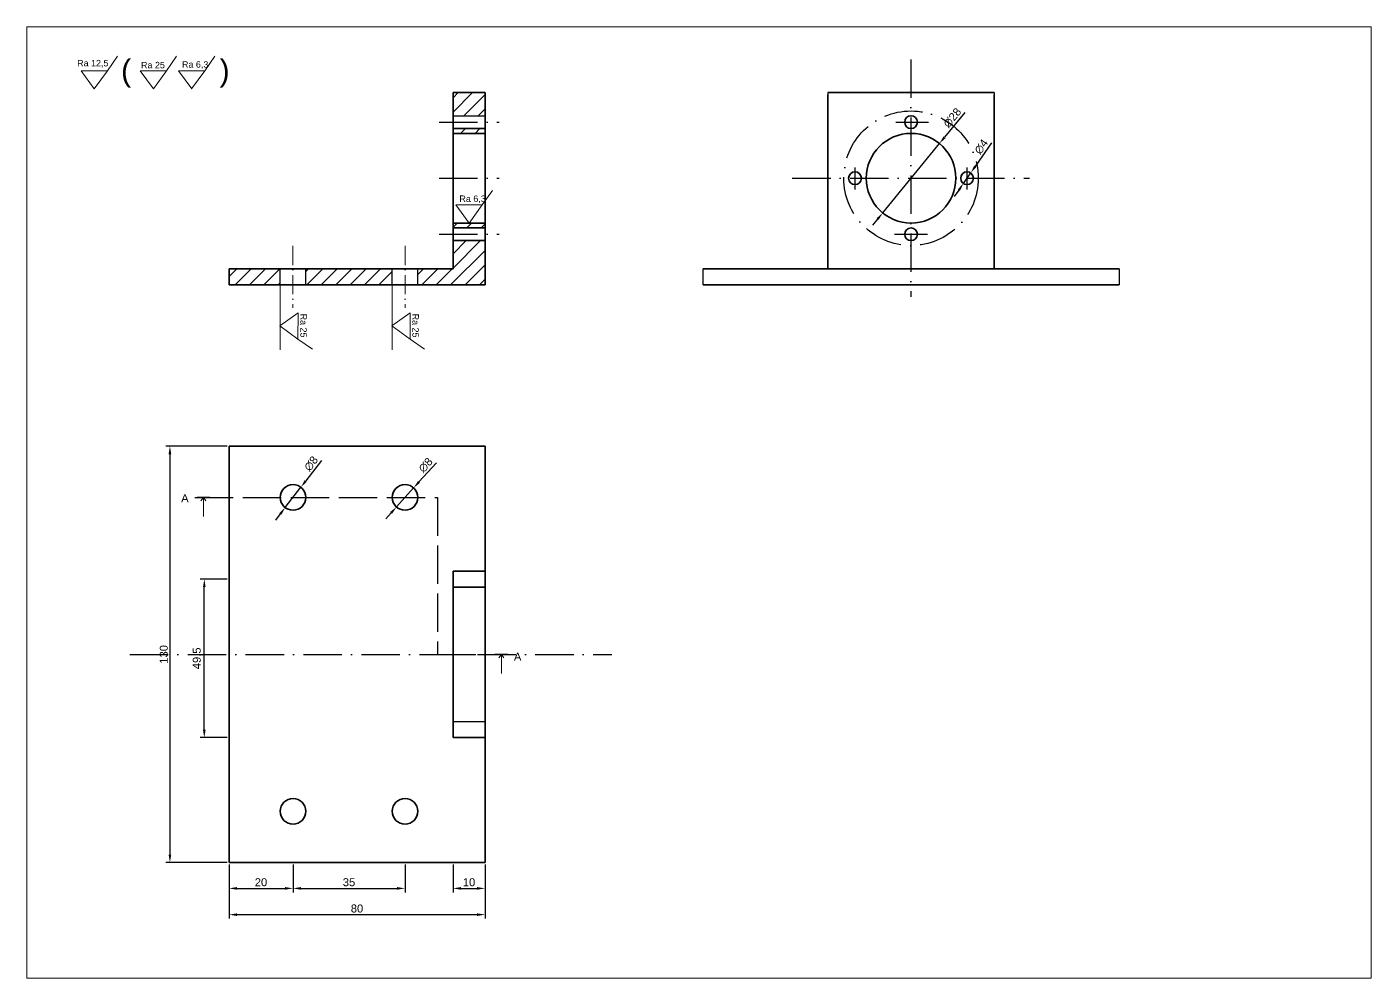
# Model space of a CAD drawing. Header units: millimetres. Extents: x -29 to 3384, y -388 to 1226.
# Drawn here: x 2142.2 to 2562.2, y 114 to 411 of the extents above; entities that cross this region are included whole.
import ezdxf

# ---------------------------------------------------------------- set-up
doc = ezdxf.new("R2010")
doc.units = ezdxf.units.MM
doc.linetypes.add('ACAD_ISO02W100', pattern=[15, 12, -3])
doc.linetypes.add('ACAD_ISO10W100', pattern=[18, 12, -3, 0, -3])
for name, color, linetype in [('konslola', 7, 'Continuous'), ('miary', 7, 'Continuous'), ('rama', 7, 'Continuous')]:
    doc.layers.add(name, color=color, linetype=linetype)
doc.styles.get("Standard").update_dxf_attribs({"font": 'arial.ttf'})
doc.dimstyles.new('ISO-25', dxfattribs={"dimtxt": 2.5, "dimasz": 2.5, "dimexe": 1.25, "dimexo": 0.625, "dimtad": 1, "dimtxsty": 'Standard', "dimcen": 2.5, "dimadec": 0, "dimazin": 0, "dimtfac": 1, "dimtmove": 0, "dimatfit": 3, "dimfxl": 1, "dimarcsym": 0})

# ---------------------------------------------------------------- blocks, each defined once
blk = doc.blocks.new('*D174')
at = {"color": 0, "lineweight": -2, "transparency": 16777216}
for p, q in [((2443.65, 374.73), (2438.58, 367.42)), ((2434.87, 362.08), (2437.15, 365.37)), ((2433.44, 360.03), (2432.02, 357.97))]:
    blk.add_line(p, q, dxfattribs=at)
at = {"color": 0, "transparency": 16777216}
for points in [[(2438.23, 367.66), (2438.92, 367.18), (2437.15, 365.37)], [(2433.1, 360.26), (2433.79, 359.79), (2434.87, 362.08)]]:
    blk.add_solid(points, dxfattribs=at)
at = {"layer": 'Defpoints', "color": 0, "transparency": 16777216}
for p in [(2434.87, 362.08), (2437.15, 365.37)]:
    blk.add_point(p, dxfattribs=at)
at = {"color": 0, "transparency": 16777216, "insert": (2440.44, 373.55), "char_height": 2.5, "attachment_point": 5, "rotation": 55.2316}
blk.add_mtext('∅4', dxfattribs=at)
blk = doc.blocks.new('*D175')
at = {"color": 0, "lineweight": -2, "transparency": 16777216}
for p, q in [((2435.34, 384.27), (2428.97, 376.49)), ((2409.64, 352.89), (2427.38, 374.55)), ((2408.05, 350.96), (2406.47, 349.03))]:
    blk.add_line(p, q, dxfattribs=at)
at = {"color": 0, "transparency": 16777216}
for points in [[(2428.64, 376.75), (2429.29, 376.22), (2427.38, 374.55)], [(2407.73, 351.22), (2408.38, 350.7), (2409.64, 352.89)]]:
    blk.add_solid(points, dxfattribs=at)
at = {"layer": 'Defpoints', "color": 0, "transparency": 16777216}
for p in [(2427.38, 374.55), (2409.64, 352.89)]:
    blk.add_point(p, dxfattribs=at)
at = {"color": 0, "transparency": 16777216, "insert": (2431.42, 382.59), "char_height": 2.5, "attachment_point": 5, "rotation": 50.675}
blk.add_mtext('∅28', dxfattribs=at)
blk = doc.blocks.new('*D176')
at = {"color": 0, "lineweight": -2, "transparency": 16777216}
for p, q in [((2270.19, 274.9), (2264.75, 268.87)), ((2257.72, 261.07), (2263.08, 267.02)), ((2256.05, 259.22), (2254.38, 257.36))]:
    blk.add_line(p, q, dxfattribs=at)
at = {"color": 0, "transparency": 16777216}
for points in [[(2264.44, 269.15), (2265.06, 268.59), (2263.08, 267.02)], [(2255.74, 259.49), (2256.36, 258.94), (2257.72, 261.07)]]:
    blk.add_solid(points, dxfattribs=at)
at = {"layer": 'Defpoints', "color": 0, "transparency": 16777216}
for p in [(2263.08, 267.02), (2257.72, 261.07)]:
    blk.add_point(p, dxfattribs=at)
at = {"color": 0, "transparency": 16777216, "insert": (2266.84, 274.13), "char_height": 2.5, "attachment_point": 5, "rotation": 47.9687}
blk.add_mtext('∅8', dxfattribs=at)
blk = doc.blocks.new('*D177')
at = {"color": 0, "lineweight": -2, "transparency": 16777216}
for p, q in [((2234.33, 275.61), (2229.37, 269.19)), ((2222.96, 260.88), (2227.85, 267.21)), ((2221.43, 258.9), (2219.9, 256.92))]:
    blk.add_line(p, q, dxfattribs=at)
at = {"color": 0, "transparency": 16777216}
for points in [[(2229.04, 269.44), (2229.7, 268.94), (2227.85, 267.21)], [(2221.1, 259.15), (2221.76, 258.64), (2222.96, 260.88)]]:
    blk.add_solid(points, dxfattribs=at)
at = {"layer": 'Defpoints', "color": 0, "transparency": 16777216}
for p in [(2227.85, 267.21), (2222.96, 260.88)]:
    blk.add_point(p, dxfattribs=at)
at = {"color": 0, "transparency": 16777216, "insert": (2231.06, 274.6), "char_height": 2.5, "attachment_point": 5, "rotation": 52.3416}
blk.add_mtext('∅8', dxfattribs=at)
blk = doc.blocks.new('*D178')
at = {"color": 0, "lineweight": -2, "transparency": 16777216}
for p, q in [((2205.4, 149.42), (2205.4, 140.72)), ((2225.4, 149.42), (2225.4, 140.72)), ((2207.9, 141.97), (2222.9, 141.97))]:
    blk.add_line(p, q, dxfattribs=at)
at = {"color": 0, "transparency": 16777216}
for points in [[(2207.9, 142.39), (2207.9, 141.56), (2205.4, 141.97)], [(2222.9, 142.39), (2222.9, 141.56), (2225.4, 141.97)]]:
    blk.add_solid(points, dxfattribs=at)
at = {"layer": 'Defpoints', "color": 0, "transparency": 16777216}
for p in [(2205.4, 150.04), (2225.4, 150.04), (2225.4, 141.97)]:
    blk.add_point(p, dxfattribs=at)
at = {"color": 0, "transparency": 16777216, "insert": (2215.4, 143.88), "char_height": 2.5, "attachment_point": 5}
blk.add_mtext('20', dxfattribs=at)
blk = doc.blocks.new('*D179')
at = {"color": 0, "lineweight": -2, "transparency": 16777216}
for p, q in [((2225.4, 149.42), (2225.4, 140.72)), ((2260.4, 149.42), (2260.4, 140.72)), ((2227.9, 141.97), (2257.9, 141.97))]:
    blk.add_line(p, q, dxfattribs=at)
at = {"color": 0, "transparency": 16777216}
for points in [[(2227.9, 142.39), (2227.9, 141.56), (2225.4, 141.97)], [(2257.9, 142.39), (2257.9, 141.56), (2260.4, 141.97)]]:
    blk.add_solid(points, dxfattribs=at)
at = {"layer": 'Defpoints', "color": 0, "transparency": 16777216}
for p in [(2225.4, 150.04), (2260.4, 150.04), (2260.4, 141.97)]:
    blk.add_point(p, dxfattribs=at)
at = {"color": 0, "transparency": 16777216, "insert": (2242.9, 143.88), "char_height": 2.5, "attachment_point": 5}
blk.add_mtext('35', dxfattribs=at)
blk = doc.blocks.new('*D180')
at = {"color": 0, "lineweight": -2, "transparency": 16777216}
for p, q in [((2205.4, 149.42), (2205.4, 132.53)), ((2285.4, 149.42), (2285.4, 132.53)), ((2207.9, 133.78), (2282.9, 133.78))]:
    blk.add_line(p, q, dxfattribs=at)
at = {"color": 0, "transparency": 16777216}
for points in [[(2207.9, 134.19), (2207.9, 133.36), (2205.4, 133.78)], [(2282.9, 134.19), (2282.9, 133.36), (2285.4, 133.78)]]:
    blk.add_solid(points, dxfattribs=at)
at = {"layer": 'Defpoints', "color": 0, "transparency": 16777216}
for p in [(2205.4, 150.04), (2285.4, 150.04), (2285.4, 133.78)]:
    blk.add_point(p, dxfattribs=at)
at = {"color": 0, "transparency": 16777216, "insert": (2245.4, 135.68), "char_height": 2.5, "attachment_point": 5}
blk.add_mtext('80', dxfattribs=at)
blk = doc.blocks.new('*D181')
at = {"color": 0, "lineweight": -2, "transparency": 16777216}
for p, q in [((2204.78, 280.04), (2185.69, 280.04)), ((2186.94, 277.54), (2186.94, 152.54)), ((2204.78, 150.04), (2185.69, 150.04))]:
    blk.add_line(p, q, dxfattribs=at)
at = {"color": 0, "transparency": 16777216}
for points in [[(2186.52, 277.54), (2187.35, 277.54), (2186.94, 280.04)], [(2186.52, 152.54), (2187.35, 152.54), (2186.94, 150.04)]]:
    blk.add_solid(points, dxfattribs=at)
at = {"layer": 'Defpoints', "color": 0, "transparency": 16777216}
for p in [(2205.4, 280.04), (2186.94, 150.04), (2205.4, 150.04)]:
    blk.add_point(p, dxfattribs=at)
at = {"color": 0, "transparency": 16777216, "insert": (2185.03, 215.04), "char_height": 2.5, "attachment_point": 5, "rotation": 90}
blk.add_mtext('130', dxfattribs=at)
blk = doc.blocks.new('*D182')
at = {"color": 0, "lineweight": -2, "transparency": 16777216}
for p, q in [((2275.4, 149.42), (2275.4, 140.72)), ((2285.4, 149.42), (2285.4, 140.72)), ((2277.9, 141.97), (2282.9, 141.97))]:
    blk.add_line(p, q, dxfattribs=at)
at = {"color": 0, "transparency": 16777216}
for points in [[(2277.9, 142.39), (2277.9, 141.56), (2275.4, 141.97)], [(2282.9, 142.39), (2282.9, 141.56), (2285.4, 141.97)]]:
    blk.add_solid(points, dxfattribs=at)
at = {"layer": 'Defpoints', "color": 0, "transparency": 16777216}
for p in [(2275.4, 150.04), (2285.4, 150.04), (2285.4, 141.97)]:
    blk.add_point(p, dxfattribs=at)
at = {"color": 0, "transparency": 16777216, "insert": (2280.4, 143.88), "char_height": 2.5, "attachment_point": 5}
blk.add_mtext('10', dxfattribs=at)
blk = doc.blocks.new('*D183')
at = {"color": 0, "lineweight": -2, "transparency": 16777216}
for p, q in [((2204.78, 238.54), (2196.43, 238.54)), ((2197.68, 191.54), (2197.68, 236.04)), ((2204.78, 189.04), (2196.43, 189.04))]:
    blk.add_line(p, q, dxfattribs=at)
at = {"color": 0, "transparency": 16777216}
for points in [[(2197.26, 236.04), (2198.09, 236.04), (2197.68, 238.54)], [(2197.26, 191.54), (2198.09, 191.54), (2197.68, 189.04)]]:
    blk.add_solid(points, dxfattribs=at)
at = {"layer": 'Defpoints', "color": 0, "transparency": 16777216}
for p in [(2197.68, 238.54), (2205.4, 238.54), (2205.4, 189.04)]:
    blk.add_point(p, dxfattribs=at)
at = {"color": 0, "transparency": 16777216, "insert": (2195.55, 213.79), "char_height": 2.5, "attachment_point": 5, "rotation": 90}
blk.add_mtext('49,5', dxfattribs=at)

msp = doc.modelspace()

# ---------------------------------------------------------------- hatches: boundary and pattern name
h = msp.add_hatch()
h.set_pattern_fill('ANSI31', color=256)
h.set_pattern_definition([(45, (-122.0297, -172.1453), (-2.245064, 2.245064), [])])
h.paths.add_polyline_path([(2285.40225, 383.2237), (2285.40225, 390.43191), (2275.40225, 390.43191), (2275.40225, 383.2237)])
h.paths.add_polyline_path([(2285.40225, 377.7237), (2285.40225, 379.2237), (2275.40225, 379.2237), (2275.40225, 377.7237)])
h.paths.add_polyline_path([(2285.40225, 348.2237), (2285.40225, 349.7237), (2275.40225, 349.7237), (2275.40225, 348.2237)])
h = msp.add_hatch()
h.set_pattern_fill('ANSI31', color=256)
h.paths.add_polyline_path([(2221.40225, 330.43191), (2221.40225, 335.43191), (2205.40225, 335.43191), (2205.40225, 330.43191)])
h.paths.add_polyline_path([(2256.40225, 330.43191), (2256.40225, 335.43191), (2229.40225, 335.43191), (2229.40225, 330.43191)])
h.paths.add_polyline_path([(2285.40225, 344.2237), (2275.40225, 344.2237), (2275.40225, 335.43191), (2264.40225, 335.43191), (2264.40225, 330.43191), (2285.40225, 330.43191)])

# ---------------------------------------------------------------- linework, layer by layer
at = {"linetype": 'ACAD_ISO10W100'}
for p, q in [((2418.47591, 400.8075), (2418.47591, 326.6399)), ((2271.01648, 381.2237), (2289.78801, 381.2237)), ((2413.71863, 381.2237), (2423.99093, 381.2237)), ((2401.01047, 360.24401), (2401.01047, 367.01883)), ((2436.01047, 360.24401), (2436.01047, 367.01883)), ((2271.01648, 363.7237), (2289.78801, 363.7237)), ((2381.3921, 363.7237), (2455.55971, 363.7237)), ((2271.01648, 346.2237), (2289.78801, 346.2237)), ((2413.37431, 346.2237), (2423.64662, 346.2237)), ((2174.40199, 215.04407), (2324.97991, 215.04407))]:
    msp.add_line(p, q, dxfattribs=at)
at = {"lineweight": 35}
for p, q in [((2275.40225, 390.43191), (2275.40225, 335.43191)), ((2275.40225, 390.43191), (2285.40225, 390.43191)), ((2285.40225, 390.43191), (2285.40225, 330.43191)), ((2418.51047, 390.43191), (2392.51047, 390.43191)), ((2392.51047, 363.7237), (2392.51047, 389.7237)), ((2418.51047, 390.43191), (2444.51047, 390.43191)), ((2444.51047, 389.7237), (2444.51047, 363.7237)), ((2275.40225, 379.2237), (2285.40225, 379.2237)), ((2275.40225, 377.7237), (2285.40225, 377.7237)), ((2392.51047, 363.7237), (2392.51047, 335.43191)), ((2444.51047, 363.7237), (2444.51047, 335.43191)), ((2275.40225, 349.7237), (2285.40225, 349.7237)), ((2275.40225, 348.2237), (2285.40225, 348.2237)), ((2275.40225, 344.2237), (2285.40225, 344.2237)), ((2205.40225, 330.43191), (2205.40225, 335.43191)), ((2205.40225, 335.43191), (2275.40225, 335.43191)), ((2353.51047, 335.43191), (2483.51047, 335.43191)), ((2285.40225, 330.43191), (2205.40225, 330.43191)), ((2353.51047, 330.43191), (2483.51047, 330.43191)), ((2285.40225, 280.04407), (2205.40225, 280.04407)), ((2205.40225, 280.04407), (2205.40225, 150.04407)), ((2285.40225, 215.04407), (2285.40225, 280.04407)), ((2285.40225, 241.04407), (2275.40225, 241.04407)), ((2275.40225, 241.04407), (2275.40225, 189.04407)), ((2285.40225, 189.04407), (2285.40225, 241.04407)), ((2275.40225, 236.04407), (2285.40225, 236.04407)), ((2285.40225, 150.04407), (2285.40225, 215.04407)), ((2275.40225, 189.04407), (2275.40225, 194.04407)), ((2275.40225, 189.04407), (2285.40225, 189.04407)), ((2205.40225, 150.04407), (2285.40225, 150.04407))]:
    msp.add_line(p, q, dxfattribs=at)
for p, q in [((2392.51047, 390.43191), (2392.51047, 389.7237)), ((2444.51047, 390.43191), (2444.51047, 389.7237)), ((2275.40225, 383.2237), (2285.40225, 383.2237)), ((2418.51047, 383.2237), (2418.51047, 383.2237)), ((2418.51047, 379.2237), (2418.51047, 379.2237)), ((2418.51047, 377.7237), (2418.51047, 377.7237)), ((2221.40225, 330.43191), (2221.40225, 335.43191)), ((2229.40225, 330.43191), (2229.40225, 335.43191)), ((2256.40225, 330.43191), (2256.40225, 335.43191)), ((2264.40225, 330.43191), (2264.40225, 335.43191)), ((2353.51047, 330.43191), (2353.51047, 335.43191)), ((2392.51047, 335.43191), (2444.51047, 335.43191)), ((2418.51047, 335.43191), (2418.51047, 335.43191)), ((2483.51047, 335.43191), (2483.51047, 330.43191)), ((2275.40225, 330.43191), (2285.40225, 330.43191)), ((2205.40225, 280.04407), (2205.40225, 264.04407)), ((2275.40225, 241.04407), (2275.40225, 236.04407)), ((2275.40225, 194.04407), (2285.40225, 194.04407)), ((2205.40225, 150.04407), (2205.40225, 166.04407))]:
    msp.add_line(p, q)
at = {"linetype": 'ACAD_ISO02W100'}
for p, q in [((2194.69777, 264.04407), (2270.52071, 264.04407)), ((2270.52071, 264.04407), (2270.52071, 215.04407)), ((2270.52071, 215.04407), (2292.49038, 215.04407))]:
    msp.add_line(p, q, dxfattribs=at)
at = {"linetype": 'ACAD_ISO10W100'}
msp.add_circle((2418.51047, 363.7237), 21, dxfattribs=at)
at = {"lineweight": 35}
for centre, radius in [((2418.51047, 381.2237), 2), ((2418.51047, 363.7237), 14), ((2401.01047, 363.7237), 2), ((2436.01047, 363.7237), 2), ((2418.51047, 346.2237), 2), ((2225.40225, 264.04407), 4), ((2260.40225, 264.04407), 4), ((2225.40225, 166.04407), 4), ((2260.40225, 166.04407), 4)]:
    msp.add_circle(centre, radius, dxfattribs=at)
at = {"layer": 'konslola', "lineweight": 18}
for p, q in [((2562.24908, 410.96376), (2142.24908, 410.96376)), ((2142.24908, 410.96376), (2142.24908, 113.96376)), ((2562.24908, 113.96376), (2562.24908, 410.96376)), ((2142.24908, 113.96376), (2562.24908, 113.96376))]:
    msp.add_line(p, q, dxfattribs=at)
at = {"layer": 'miary', "linetype": 'Continuous', "lineweight": 5}
for p, q in [((2167.38894, 397.29807), (2170.54556, 401.80619)), ((2185.88752, 397.29807), (2189.04414, 401.80619)), ((2185.88752, 397.29807), (2189.04414, 401.80619)), ((2197.84538, 397.29807), (2201.002, 401.80619)), ((2167.38894, 397.29807), (2159.18094, 397.29807)), ((2163.28494, 391.61432), (2159.18094, 397.29807)), ((2163.26236, 391.64559), (2167.38894, 397.29807)), ((2185.88752, 397.29807), (2177.67952, 397.29807)), ((2181.78352, 391.61432), (2177.67952, 397.29807)), ((2185.88752, 397.29807), (2177.67952, 397.29807)), ((2181.78352, 391.61432), (2177.67952, 397.29807)), ((2181.76095, 391.64559), (2185.88752, 397.29807)), ((2181.76095, 391.64559), (2185.88752, 397.29807)), ((2197.84538, 397.29807), (2189.63738, 397.29807)), ((2193.74138, 391.61432), (2189.63738, 397.29807)), ((2193.71881, 391.64559), (2197.84538, 397.29807)), ((2284.52882, 355.37618), (2287.68544, 359.88431)), ((2284.52882, 355.37618), (2276.32082, 355.37618)), ((2280.42482, 349.69244), (2276.32082, 355.37618)), ((2280.40225, 349.7237), (2284.52882, 355.37618)), ((2221.27981, 317.58331), (2226.97268, 321.67465)), ((2221.27981, 317.58331), (2226.97268, 321.67465)), ((2226.9544, 313.46667), (2226.97268, 321.67465)), ((2226.9544, 313.46667), (2226.97268, 321.67465)), ((2256.27981, 317.58331), (2261.97268, 321.67465)), ((2256.27981, 317.58331), (2261.97268, 321.67465)), ((2261.9544, 313.46667), (2261.97268, 321.67465)), ((2261.9544, 313.46667), (2261.97268, 321.67465)), ((2221.31112, 317.60581), (2226.9544, 313.46667)), ((2221.31112, 317.60581), (2226.9544, 313.46667)), ((2256.31112, 317.60581), (2261.9544, 313.46667)), ((2256.31112, 317.60581), (2261.9544, 313.46667)), ((2226.9544, 313.46667), (2231.45549, 310.30001)), ((2226.9544, 313.46667), (2231.45549, 310.30001)), ((2261.9544, 313.46667), (2266.45549, 310.30001)), ((2261.9544, 313.46667), (2266.45549, 310.30001))]:
    msp.add_line(p, q, dxfattribs=at)
at = {"layer": 'rama', "linetype": 'ACAD_ISO10W100', "lineweight": 18, "ltscale": 0.5}
for p, q in [((2225.31247, 342.5886), (2225.31247, 323.27522)), ((2260.41443, 342.5886), (2260.41443, 323.27522))]:
    msp.add_line(p, q, dxfattribs=at)
at = {"layer": 'rama', "linetype": 'Continuous', "lineweight": 18}
for p, q in [((2221.40225, 310.10449), (2221.40225, 330.43191)), ((2256.40225, 310.10449), (2256.40225, 330.43191)), ((2197.40492, 264.04407), (2196.63005, 262.93745)), ((2197.40492, 264.04407), (2197.40492, 258.04407)), ((2197.40492, 264.04407), (2198.17978, 262.93745)), ((2290.49038, 215.04407), (2289.71551, 213.93745)), ((2290.49038, 215.04407), (2290.49038, 209.04407)), ((2290.49038, 215.04407), (2290.49038, 209.04407)), ((2290.49038, 215.04407), (2291.26524, 213.93745))]:
    msp.add_line(p, q, dxfattribs=at)
at = {"layer": 'rama', "linetype": 'Continuous', "lineweight": 35}
for p, q in [((2195.40492, 264.04407), (2199.40492, 264.04407)), ((2292.49038, 215.04407), (2288.49038, 215.04407))]:
    msp.add_line(p, q, dxfattribs=at)

# ---------------------------------------------------------------- texts
at = {"layer": 'miary', "linetype": 'Continuous', "lineweight": 5, "attachment_point": 1}
for s, width, insert, char_height in [('{\\fArial|b0|i0|c238|p34;Ra 12,5}', 19.2734934, (2157.9449, 400.65646), 2.0014387), ('{\\fArial|b0|i0|c238|p34;(}', 37.6858285, (2171.67795, 400.80982), 6.8098276), ('{\\fArial|b0|i0|c238|p34;Ra 25}', 19.2734934, (2177.90647, 400.04494), 2.0014387), ('{\\fArial|b0|i0|c238|p34;Ra 6,3}', 19.2734934, (2190.70706, 400.243), 2.0014387), ('{\\fArial|b0|i0|c238|p34;Ra 6,3}', 19.2734934, (2277.3905, 358.32111), 2.0014387)]:
    msp.add_mtext_dynamic_manual_height_columns(s, width=width, gutter_width=33.18629, heights=[0], dxfattribs=dict(at, insert=insert, char_height=char_height))
at = {"layer": 'miary', "linetype": 'Continuous', "lineweight": 9, "insert": (2202.42911, 400.82787), "char_height": 6.8098276, "attachment_point": 1}
msp.add_mtext_dynamic_manual_height_columns('{\\fArial|b0|i0|c238|p34;)}', width=28.4760126, gutter_width=33.18629, heights=[0], dxfattribs=at)
at = {"layer": 'miary', "linetype": 'Continuous', "lineweight": 5, "char_height": 2.0014387, "attachment_point": 1, "rotation": 269.8724315}
for insert in [(2229.71904, 321.44158), (2264.71904, 321.44158)]:
    msp.add_mtext_dynamic_manual_height_columns('{\\fArial|b0|i0|c238|p34;Ra 25}', width=19.2734934, gutter_width=33.18629, heights=[0], dxfattribs=dict(at, insert=insert))
at = {"layer": 'rama', "linetype": 'Continuous', "lineweight": 18, "char_height": 2.5, "attachment_point": 1}
for insert in [(2190.46374, 269.20151), (2294.42411, 219.74332)]:
    msp.add_mtext_dynamic_manual_height_columns('{\\fArial|b0|i0|c238|p34;\\PA}', width=3.8741337, gutter_width=12.5, heights=[0], dxfattribs=dict(at, insert=insert))

# ---------------------------------------------------------------- dimensions: what is measured, and where the dimension line sits
for p1, p2, picture, middle in [((2409.63841, 352.89381), (2427.38253, 374.55359), '*D175', (2431.42043, 382.59332)), ((2222.95844, 260.8774), (2227.84606, 267.21074), '*D177', (2231.05509, 274.59565)), ((2257.7241, 261.07296), (2263.0804, 267.01519), '*D176', (2266.84317, 274.13392))]:
    dim = msp.add_diameter_dim_2p(p1=p1, p2=p2, dimstyle='ISO-25')
    dim.commit()
    dim.dimension.update_dxf_attribs({"geometry": picture, "text_midpoint": middle})
dim = msp.add_diameter_dim_2p(p1=(2434.86995, 362.08077), p2=(2437.15099, 365.36663), dimstyle='ISO-25')
dim.commit()
dim.dimension.update_dxf_attribs({"geometry": '*D174', "text_midpoint": (2442.05479, 372.43059), "dimtype": 163})
for base, p1, p2, picture, middle in [((2186.93618, 150.04407), (2205.40225, 280.04407), (2205.40225, 150.04407), '*D181', (2185.0339, 215.04407)), ((2197.67651, 238.54407), (2205.40225, 189.04407), (2205.40225, 238.54407), '*D183', (2195.54912, 213.79407))]:
    dim = msp.add_linear_dim(base=base, p1=p1, p2=p2, angle=90, dimstyle='ISO-25')
    dim.commit()
    dim.dimension.update_dxf_attribs({"geometry": picture, "text_midpoint": middle})
for base, p1, p2, picture, middle in [((2225.40225, 141.9744), (2205.40225, 150.04407), (2225.40225, 150.04407), '*D178', (2215.40225, 143.87584)), ((2285.40225, 133.77726), (2205.40225, 150.04407), (2285.40225, 150.04407), '*D180', (2245.40225, 135.6787)), ((2260.40225, 141.9744), (2225.40225, 150.04407), (2260.40225, 150.04407), '*D179', (2242.90225, 143.87669)), ((2285.40225, 141.9744), (2275.40225, 150.04407), (2285.40225, 150.04407), '*D182', (2280.40225, 143.87584))]:
    dim = msp.add_linear_dim(base=base, p1=p1, p2=p2, dimstyle='ISO-25')
    dim.commit()
    dim.dimension.update_dxf_attribs({"geometry": picture, "text_midpoint": middle})

doc.saveas('drawing.dxf')
